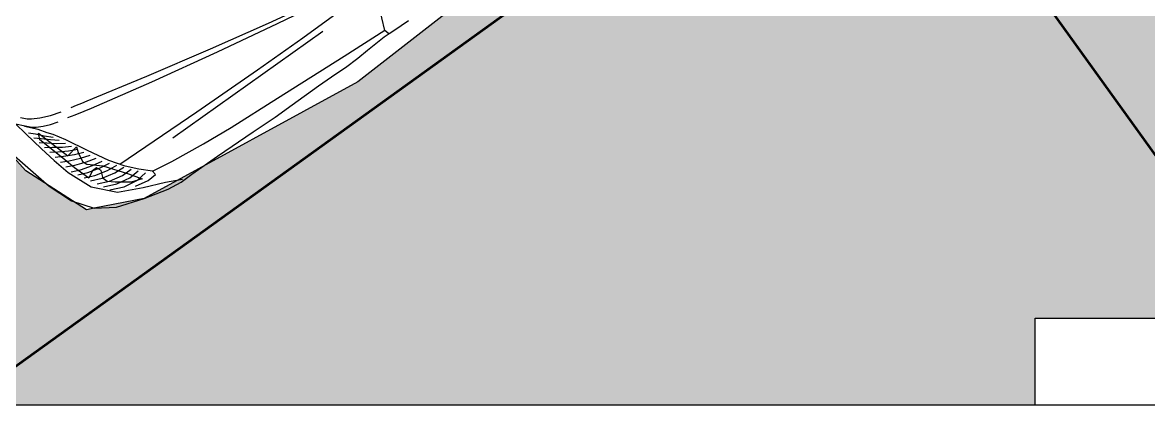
# Model space of a CAD drawing. Header units: millimetres. Extents: x 1904 to 2142, y -1319 to -1235.
# Drawn here: x 2107.17 to 2113.16, y -1251.85 to -1249.8 of the extents above; entities that cross this region are included whole.
import ezdxf

# ---------------------------------------------------------------- set-up
doc = ezdxf.new("R2010")
doc.units = ezdxf.units.MM
doc.header["$LTSCALE"] = 30
doc.layers.add('arquitetura', color=8, linetype='CONTINUOUS')

msp = doc.modelspace()

# ---------------------------------------------------------------- hatches: boundary and pattern name
at = {"layer": 'arquitetura'}
h = msp.add_hatch(dxfattribs=at)
h.set_pattern_fill('AR-HBONE', color=256, scale=0.046205, angle=90, style=0)
h.set_pattern_definition([(135, (2510.08072, -5234.78578), (-0.261376402, 2e-16), [0.55446308, -0.184821027]), (225, (2509.95004, -5234.65509), (-0.261376402, 2e-16), [0.55446308, -0.184821027])])
h.paths.add_polyline_path([(2107.5137, -1250.8005), (2107.1913, -1250.5923), (2106.9757, -1250.3553), (2106.4598, -1249.7496), (2106.1545, -1249.1943), (2106.0826, -1248.7459), (2106.1992, -1248.4489), (2107.655, -1247.403), (2107.738, -1247.2516), (2107.7722, -1247.0256), (2107.9074, -1247.0099), (2107.9946, -1247.1456), (2109.918, -1245.8529), (2110.6675, -1245.1711), (2111.26, -1244.9838), (2111.5412, -1244.8356), (2111.846, -1245.1961), (2112.2713, -1245.5664), (2112.6136, -1246.2381), (2112.8872, -1246.6933), (2112.8481, -1247.0958), (2112.0918, -1247.9386), (2110.7565, -1248.7177), (2108.9559, -1250.1192), (2107.8204, -1250.7402), (2107.5553, -1250.7921)], flags=16)
h.paths.add_polyline_path([(2114.8084, -1250.8005), (2114.486, -1250.5923), (2114.2704, -1250.3553), (2113.7545, -1249.7496), (2113.4492, -1249.1943), (2113.3773, -1248.7459), (2113.4938, -1248.4489), (2114.9496, -1247.403), (2115.0327, -1247.2516), (2115.0668, -1247.0256), (2115.2021, -1247.0099), (2115.2893, -1247.1456), (2117.2127, -1245.8529), (2117.9622, -1245.1711), (2118.5547, -1244.9838), (2118.8359, -1244.8356), (2119.1407, -1245.1961), (2119.566, -1245.5664), (2119.9082, -1246.2381), (2120.1819, -1246.6933), (2120.1428, -1247.0958), (2119.3864, -1247.9386), (2118.0512, -1248.7177), (2116.2506, -1250.1192), (2115.1151, -1250.7402), (2114.85, -1250.7921)], flags=16)
h.paths.add_polyline_path([(2112.5546, -1251.8376), (2112.5546, -1251.3755), (2131.0367, -1251.3755), (2131.0367, -1244.3163), (2104.8739, -1244.2907), (2104.8739, -1251.8376)])

# ---------------------------------------------------------------- linework, layer by layer
msp.add_line((2132.0378, -1251.8376), (2106.9531, -1251.8376), dxfattribs=at)
at = {"layer": 'arquitetura', "linetype": 'Continuous'}
msp.add_line((2121.7957, -1251.8376), (2112.5546, -1251.8376), dxfattribs=at)
at = {"layer": 'arquitetura', "const_width": 0.0128}
msp.add_lwpolyline([(2104.8739, -1249.0865), (2106.8538, -1251.8362), (2113.7282, -1246.8864), (2111.7483, -1244.1367)], close=True, dxfattribs=at)
msp.add_lwpolyline([(2114.7884, -1251.3755), (2121.0229, -1246.8864), (2119.043, -1244.1367), (2112.1686, -1249.0865), (2113.8168, -1251.3755)], dxfattribs=at)
at = {"layer": 'arquitetura'}
for points in [[(2106.1992, -1248.4489), (2107.655, -1247.403), (2107.738, -1247.2516), (2107.7722, -1247.0256), (2107.9074, -1247.0099), (2107.9946, -1247.1456), (2109.918, -1245.8529), (2110.6675, -1245.1711), (2111.26, -1244.9838), (2111.5412, -1244.8356), (2111.846, -1245.1961), (2112.2713, -1245.5664), (2112.6136, -1246.2381), (2112.8872, -1246.6933), (2112.8481, -1247.0958), (2112.0918, -1247.9386), (2110.7565, -1248.7177), (2108.9559, -1250.1192), (2107.8204, -1250.7402), (2107.5553, -1250.7921), (2107.5137, -1250.8005)], [(2109.0983, -1249.847), (2109.051, -1249.644)], [(2108.5279, -1249.8106), (2108.7564, -1249.7006)], [(2108.4803, -1249.8077), (2108.7044, -1249.7051)], [(2108.1732, -1249.9439), (2108.4803, -1249.8077)], [(2108.2097, -1249.9598), (2108.5279, -1249.8106)], [(2108.663, -1249.8859), (2108.8259, -1249.7666)], [(2109.1464, -1249.8468), (2109.2249, -1249.7937)], [(2108.7703, -1249.8528), (2107.9721, -1250.4191)], [(2108.8833, -1249.983), (2109.0995, -1249.846)], [(2109.0509, -1249.9153), (2109.0958, -1249.881)], [(2109.0958, -1249.881), (2109.122, -1249.8636)], [(2109.1207, -1249.8644), (2109.0983, -1249.847)], [(2109.122, -1249.8636), (2109.1464, -1249.8468)], [(2107.8352, -1250.0897), (2108.1732, -1249.9439)], [(2108.4222, -1250.0557), (2108.663, -1249.8859)], [(2109.007, -1249.9519), (2109.0509, -1249.9153)], [(2107.8607, -1250.1192), (2108.2097, -1249.9598)], [(2108.5281, -1250.2065), (2108.8833, -1249.983)], [(2108.8896, -1250.0431), (2108.9547, -1249.9945)], [(2108.9547, -1249.9945), (2109.007, -1249.9519)], [(2108.0996, -1250.2786), (2108.4222, -1250.0557)], [(2108.8386, -1250.0781), (2108.8896, -1250.0431)], [(2107.5181, -1250.2212), (2107.8352, -1250.0897)], [(2107.5399, -1250.2597), (2107.8607, -1250.1192)], [(2108.7471, -1250.1415), (2108.8386, -1250.0781)], [(2108.6072, -1250.2415), (2108.7471, -1250.1415)], [(2107.4607, -1250.2447), (2107.4894, -1250.2329)], [(2107.4894, -1250.2329), (2107.5181, -1250.2212)], [(2108.2826, -1250.362), (2108.5281, -1250.2065)], [(2108.5154, -1250.3074), (2108.6072, -1250.2415)], [(2107.2666, -1250.3112), (2107.322, -1250.2983)], [(2107.322, -1250.2983), (2107.3798, -1250.2785)], [(2107.4151, -1250.3102), (2107.4537, -1250.2944)], [(2107.4321, -1250.2564), (2107.4607, -1250.2447)], [(2107.4537, -1250.2944), (2107.5012, -1250.2755)], [(2107.5012, -1250.2755), (2107.5399, -1250.2597)], [(2107.6907, -1250.5574), (2108.0996, -1250.2786)], [(2107.5137, -1250.8005), (2107.1913, -1250.5923), (2106.9757, -1250.3553)], [(2107.137, -1250.3437), (2107.1873, -1250.3539)], [(2107.137, -1250.3437), (2107.1909, -1250.3969)], [(2107.1639, -1250.3093), (2107.1992, -1250.3158)], [(2107.2562, -1250.3735), (2107.1836, -1250.3575)], [(2107.1873, -1250.3539), (2107.2227, -1250.3599)], [(2107.1992, -1250.3158), (2107.2224, -1250.3166)], [(2107.2224, -1250.3166), (2107.2666, -1250.3112)], [(2107.2227, -1250.3599), (2107.2459, -1250.3603)], [(2107.2459, -1250.3603), (2107.2827, -1250.3554)], [(2107.2827, -1250.3554), (2107.322, -1250.3459)], [(2107.322, -1250.3459), (2107.3633, -1250.3326)], [(2108.1351, -1250.4501), (2108.2826, -1250.362)], [(2108.4, -1250.3859), (2108.5154, -1250.3074)], [(2107.1909, -1250.3969), (2107.2745, -1250.4763)], [(2107.2051, -1250.3911), (2107.2428, -1250.3964)], [(2107.2336, -1250.417), (2107.2727, -1250.4203)], [(2107.2428, -1250.3964), (2107.2895, -1250.4076)], [(2107.3054, -1250.3903), (2107.2562, -1250.3735)], [(2107.2654, -1250.4284), (2107.2582, -1250.3926)], [(2107.2582, -1250.3926), (2107.4149, -1250.5132)], [(2107.2727, -1250.4203), (2107.3216, -1250.4271)], [(2107.2895, -1250.4076), (2107.3366, -1250.4145)], [(2107.3373, -1250.3993), (2107.3054, -1250.3903)], [(2107.404, -1250.4274), (2107.3373, -1250.3993)], [(2108.2103, -1250.5149), (2108.4, -1250.3859)], [(2107.2621, -1250.4428), (2107.3025, -1250.444)], [(2107.3794, -1250.5187), (2107.2654, -1250.4284)], [(2107.2745, -1250.4763), (2107.3413, -1250.5372)], [(2107.2906, -1250.4686), (2107.3323, -1250.4679)], [(2107.3025, -1250.444), (2107.3538, -1250.4467)], [(2107.3216, -1250.4271), (2107.3692, -1250.4304)], [(2107.3323, -1250.4679), (2107.3859, -1250.4663)], [(2107.3538, -1250.4467), (2107.4018, -1250.4464)], [(2107.3859, -1250.4663), (2107.4345, -1250.4624)], [(2107.5198, -1250.4848), (2107.404, -1250.4274)], [(2107.4149, -1250.5132), (2107.4602, -1250.4659)], [(2107.418, -1250.4859), (2107.4671, -1250.4784)], [(2107.4602, -1250.4659), (2107.4703, -1250.4948)], [(2107.9667, -1250.5434), (2108.1351, -1250.4501)], [(2107.117, -1250.5016), (2107.3152, -1250.6737)], [(2107.3191, -1250.4945), (2107.3622, -1250.4917)], [(2107.3413, -1250.5372), (2107.4163, -1250.6012)], [(2107.3476, -1250.5203), (2107.392, -1250.5155)], [(2107.3622, -1250.4917), (2107.418, -1250.4859)], [(2107.376, -1250.5461), (2107.4219, -1250.5393)], [(2107.3983, -1250.5352), (2107.3794, -1250.5187)], [(2107.392, -1250.5155), (2107.4501, -1250.5055)], [(2107.45, -1250.5771), (2107.3983, -1250.5352)], [(2107.4219, -1250.5393), (2107.4822, -1250.525)], [(2107.4501, -1250.5055), (2107.4997, -1250.4943)], [(2107.4703, -1250.4948), (2107.4928, -1250.544)], [(2107.4822, -1250.525), (2107.5324, -1250.5103)], [(2107.5143, -1250.5446), (2107.565, -1250.5263)], [(2107.6333, -1250.5378), (2107.5198, -1250.4848)], [(2107.5464, -1250.5642), (2107.5976, -1250.5422)], [(2107.719, -1250.5679), (2107.6333, -1250.5378)], [(2108.0737, -1250.6107), (2108.2103, -1250.5149)], [(2107.4045, -1250.572), (2107.4517, -1250.5631)], [(2107.4163, -1250.6012), (2107.5379, -1250.6782)], [(2107.433, -1250.5978), (2107.4815, -1250.5869)], [(2107.5267, -1250.6324), (2107.45, -1250.5771)], [(2107.4517, -1250.5631), (2107.5143, -1250.5446)], [(2107.4672, -1250.6139), (2107.5201, -1250.602)], [(2107.4815, -1250.5869), (2107.5464, -1250.5642)], [(2107.4928, -1250.544), (2107.5156, -1250.5569)], [(2107.5156, -1250.5569), (2107.6002, -1250.5666)], [(2107.5201, -1250.602), (2107.586, -1250.5774)], [(2107.545, -1250.5934), (2107.5314, -1250.619)], [(2107.5664, -1250.5769), (2107.545, -1250.5934)], [(2107.5588, -1250.6171), (2107.6256, -1250.5905)], [(2107.5917, -1250.5904), (2107.5664, -1250.5769)], [(2107.586, -1250.5774), (2107.6359, -1250.5525)], [(2107.6023, -1250.6327), (2107.5917, -1250.5904)], [(2107.6002, -1250.5666), (2107.7372, -1250.6096)], [(2107.6256, -1250.5905), (2107.6741, -1250.5627)], [(2107.6652, -1250.6037), (2107.7123, -1250.5729)], [(2107.7048, -1250.6168), (2107.7506, -1250.5831)], [(2107.7927, -1250.5841), (2107.719, -1250.5679)], [(2107.7444, -1250.63), (2107.7888, -1250.5933)], [(2107.8647, -1250.5948), (2107.7927, -1250.5841)], [(2107.8647, -1250.5948), (2107.9667, -1250.5434)], [(2107.8811, -1250.6132), (2107.8647, -1250.5948)], [(2107.5013, -1250.63), (2107.5588, -1250.6171)], [(2107.5314, -1250.619), (2107.5267, -1250.6324)], [(2107.5355, -1250.6461), (2107.5974, -1250.6321)], [(2107.5696, -1250.6622), (2107.636, -1250.6472)], [(2107.5974, -1250.6321), (2107.6652, -1250.6037)], [(2107.6229, -1250.6501), (2107.6023, -1250.6327)], [(2107.6666, -1250.6535), (2107.6229, -1250.6501)], [(2107.636, -1250.6472), (2107.7048, -1250.6168)], [(2107.7516, -1250.6536), (2107.6666, -1250.6535)], [(2107.6746, -1250.6623), (2107.7444, -1250.63)], [(2107.7132, -1250.6774), (2107.784, -1250.6431)], [(2107.7372, -1250.6096), (2107.809, -1250.6352)], [(2107.809, -1250.6352), (2107.7516, -1250.6536)], [(2107.7745, -1250.6746), (2107.8418, -1250.6442)], [(2107.784, -1250.6431), (2107.827, -1250.6035)], [(2107.8157, -1250.6818), (2107.9341, -1250.6533)], [(2107.8418, -1250.6442), (2107.8811, -1250.6132)], [(2107.9341, -1250.6533), (2108.0234, -1250.6377)], [(2107.9481, -1250.6901), (2108.0166, -1250.6531)], [(2108.0166, -1250.6531), (2108.0737, -1250.6107)], [(2107.3152, -1250.6737), (2107.434, -1250.7529)], [(2107.5379, -1250.6782), (2107.6791, -1250.7064)], [(2107.6038, -1250.6783), (2107.6746, -1250.6623)], [(2107.638, -1250.6944), (2107.7132, -1250.6774)], [(2107.6791, -1250.7064), (2107.8157, -1250.6818)], [(2107.8204, -1250.7402), (2107.9481, -1250.6901)], [(2107.434, -1250.7529), (2107.5553, -1250.7921)], [(2107.673, -1250.7856), (2107.8204, -1250.7402)], [(2107.5553, -1250.7921), (2107.673, -1250.7856)]]:
    msp.add_lwpolyline(points, dxfattribs=at)
at = {"layer": 'arquitetura', "linetype": 'ByBlock'}
msp.add_lwpolyline([(2112.5546, -1251.8376), (2112.5546, -1251.3755), (2132.0378, -1251.3755), (2132.0378, -1251.8376)], close=True, dxfattribs=at)

doc.saveas('drawing.dxf')
